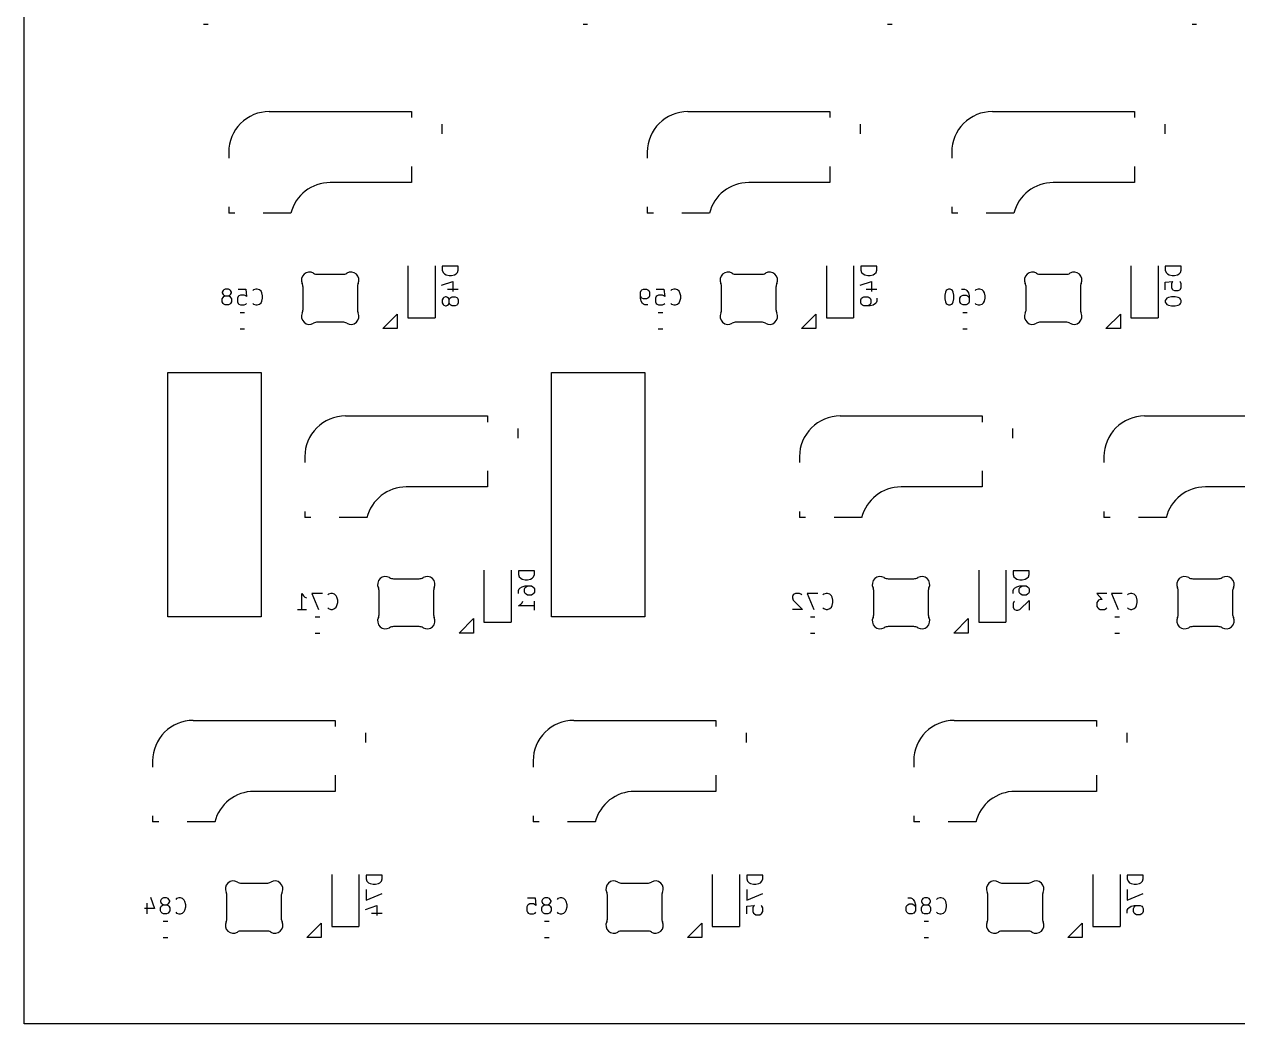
# Model space of a CAD drawing. Extents: x 28 to 361, y 5 to 129.
# Drawn here: x 27.6 to 103.6, y 5.3 to 67.9 of the extents above; entities that cross this region are included whole.
import ezdxf

# ---------------------------------------------------------------- set-up
doc = ezdxf.new("R2010")
doc.units = 0
doc.layers.get('0').update_dxf_attribs({"linetype": 'CONTINUOUS'})

msp = doc.modelspace()

# ---------------------------------------------------------------- linework, layer by layer
at = {"color": 7}
for points in [[(27.6196, 5.3446), (27.6196, 129.3571)], [(38.844, 67.8886), (39.1251, 67.8886)], [(62.593, 67.8886), (62.8741, 67.8886)], [(81.643, 67.8886), (81.9241, 67.8886)], [(100.693, 67.8886), (100.9741, 67.8886)], [(42.9533, 62.4296), (51.8433, 62.4296)], [(51.8433, 62.4296), (51.8433, 62.0486)], [(69.1471, 62.4296), (78.0371, 62.4296)], [(78.0371, 62.4296), (78.0371, 62.0486)], [(88.1971, 62.4296), (97.0871, 62.4296)], [(97.0871, 62.4296), (97.0871, 62.0486)], [(53.7633, 61.0446), (53.7633, 61.6446)], [(79.9571, 61.0446), (79.9571, 61.6446)], [(99.0071, 61.0446), (99.0071, 61.6446)], [(40.4133, 59.8896), (40.4133, 59.5086)], [(66.6071, 59.8896), (66.6071, 59.5086)], [(85.6571, 59.8896), (85.6571, 59.5086)], [(51.8433, 59.0006), (51.8433, 57.9846), (46.7633, 57.9846)], [(78.0371, 59.0006), (78.0371, 57.9846), (72.9571, 57.9846)], [(97.0871, 59.0006), (97.0871, 57.9846), (92.0071, 57.9846)], [(40.4133, 56.4606), (40.4133, 56.0796)], [(66.6071, 56.4606), (66.6071, 56.0796)], [(85.6571, 56.4606), (85.6571, 56.0796)], [(40.7943, 56.0796), (40.4133, 56.0796)], [(44.2992, 56.0796), (42.5723, 56.0796)], [(66.9881, 56.0796), (66.6071, 56.0796)], [(70.4929, 56.0796), (68.7661, 56.0796)], [(86.0381, 56.0796), (85.6571, 56.0796)], [(89.5429, 56.0796), (87.8161, 56.0796)], [(51.6241, 52.7806), (51.6241, 49.5206), (53.3241, 49.5206)], [(53.3241, 52.7806), (53.3241, 49.5206)], [(77.8178, 52.7806), (77.8178, 49.5206), (79.5178, 49.5206)], [(79.5178, 52.7806), (79.5178, 49.5206)], [(96.8678, 52.7806), (96.8678, 49.5206), (98.5678, 49.5206)], [(98.5678, 52.7806), (98.5678, 49.5206)], [(45.9689, 52.2456), (47.5578, 52.2456)], [(53.7313, 51.5544), (54.4456, 51.7925), (54.4456, 51.1735)], [(72.1626, 52.2456), (73.7515, 52.2456)], [(79.925, 51.5544), (80.6393, 51.7925), (80.6393, 51.1735)], [(91.2126, 52.2456), (92.8015, 52.2456)], [(99.0226, 51.2687), (99.0226, 51.7449), (99.4988, 51.7925), (99.4512, 51.7449), (99.4036, 51.6496), (99.4036, 51.4116), (99.4512, 51.3163), (99.4988, 51.2687), (99.5941, 51.2211), (99.8322, 51.2211), (99.9274, 51.2687), (99.975, 51.3163), (100.0226, 51.4116), (100.0226, 51.6496), (99.975, 51.7449), (99.9274, 51.7925)], [(40.3896, 50.8952), (40.4849, 50.9428), (40.5325, 50.9904), (40.5801, 51.0857), (40.5801, 51.1333), (40.5325, 51.2285), (40.4849, 51.2762), (40.3896, 51.3238), (40.1991, 51.3238), (40.1039, 51.2762), (40.0563, 51.2285), (40.0087, 51.1333), (40.0087, 51.0857), (40.0563, 50.9904), (40.1039, 50.9428), (40.1991, 50.8952), (40.3896, 50.8952), (40.4849, 50.8476), (40.5325, 50.8), (40.5801, 50.7047), (40.5801, 50.5143), (40.5325, 50.419), (40.4849, 50.3714), (40.3896, 50.3238), (40.1991, 50.3238), (40.1039, 50.3714), (40.0563, 50.419), (40.0087, 50.5143), (40.0087, 50.7047), (40.0563, 50.8), (40.1039, 50.8476), (40.1991, 50.8952)], [(41.0087, 51.3238), (41.4849, 51.3238), (41.5325, 50.8476), (41.4849, 50.8952), (41.3896, 50.9428), (41.1515, 50.9428), (41.0563, 50.8952), (41.0087, 50.8476), (40.961, 50.7524), (40.961, 50.5143), (41.0087, 50.419), (41.0563, 50.3714), (41.1515, 50.3238), (41.3896, 50.3238), (41.4849, 50.3714), (41.5325, 50.419)], [(41.9134, 50.419), (41.961, 50.3714), (42.1039, 50.3238), (42.1991, 50.3238), (42.342, 50.3714), (42.4372, 50.4666), (42.4849, 50.5619), (42.5325, 50.7524), (42.5325, 50.8952), (42.4849, 51.0857), (42.4372, 51.1809), (42.342, 51.2762), (42.1991, 51.3238), (42.1039, 51.3238), (41.961, 51.2762), (41.9134, 51.2285)], [(45.0633, 50.0428), (45.0633, 51.4484)], [(48.4633, 51.4484), (48.4633, 50.0428)], [(54.1122, 51.3163), (54.7789, 51.3163)], [(66.6469, 50.3238), (66.4564, 50.3238), (66.3611, 50.3714), (66.3135, 50.419), (66.2183, 50.5619), (66.1707, 50.7524), (66.1707, 51.1333), (66.2183, 51.2285), (66.2659, 51.2762), (66.3611, 51.3238), (66.5516, 51.3238), (66.6469, 51.2762), (66.6945, 51.2285), (66.7421, 51.1333), (66.7421, 50.8952), (66.6945, 50.8), (66.6469, 50.7524), (66.5516, 50.7047), (66.3611, 50.7047), (66.2659, 50.7524), (66.2183, 50.8), (66.1707, 50.8952)], [(67.1707, 51.3238), (67.6469, 51.3238), (67.6945, 50.8476), (67.6469, 50.8952), (67.5516, 50.9428), (67.3135, 50.9428), (67.2183, 50.8952), (67.1707, 50.8476), (67.123, 50.7524), (67.123, 50.5143), (67.1707, 50.419), (67.2183, 50.3714), (67.3135, 50.3238), (67.5516, 50.3238), (67.6469, 50.3714), (67.6945, 50.419)], [(68.0754, 50.419), (68.123, 50.3714), (68.2659, 50.3238), (68.3611, 50.3238), (68.504, 50.3714), (68.5992, 50.4666), (68.6469, 50.5619), (68.6945, 50.7524), (68.6945, 50.8952), (68.6469, 51.0857), (68.5992, 51.1809), (68.504, 51.2762), (68.3611, 51.3238), (68.2659, 51.3238), (68.123, 51.2762), (68.0754, 51.2285)], [(71.2571, 50.0428), (71.2571, 51.4484)], [(74.6571, 51.4484), (74.6571, 50.0428)], [(80.306, 51.3163), (80.9726, 51.3163)], [(86.2683, 51.3238), (86.4588, 51.3238), (86.554, 51.2762), (86.6016, 51.2285), (86.6969, 51.0857), (86.7445, 50.8952), (86.7445, 50.5143), (86.6969, 50.419), (86.6492, 50.3714), (86.554, 50.3238), (86.3635, 50.3238), (86.2683, 50.3714), (86.2207, 50.419), (86.173, 50.5143), (86.173, 50.7524), (86.2207, 50.8476), (86.2683, 50.8952), (86.3635, 50.9428), (86.554, 50.9428), (86.6492, 50.8952), (86.6969, 50.8476), (86.7445, 50.7524)], [(87.1254, 50.419), (87.173, 50.3714), (87.3159, 50.3238), (87.4111, 50.3238), (87.554, 50.3714), (87.6492, 50.4666), (87.6969, 50.5619), (87.7445, 50.7524), (87.7445, 50.8952), (87.6969, 51.0857), (87.6492, 51.1809), (87.554, 51.2762), (87.4111, 51.3238), (87.3159, 51.3238), (87.173, 51.2762), (87.1254, 51.2285)], [(90.3071, 50.0428), (90.3071, 51.4484)], [(93.7071, 51.4484), (93.7071, 50.0428)], [(54.2075, 50.6496), (54.1598, 50.7449), (54.1122, 50.7925), (54.017, 50.8401), (53.9694, 50.8401), (53.8741, 50.7925), (53.8265, 50.7449), (53.7789, 50.6496), (53.7789, 50.4592), (53.8265, 50.3639), (53.8741, 50.3163), (53.9694, 50.2687), (54.017, 50.2687), (54.1122, 50.3163), (54.1598, 50.3639), (54.2075, 50.4592), (54.2075, 50.6496), (54.2551, 50.7449), (54.3027, 50.7925), (54.3979, 50.8401), (54.5884, 50.8401), (54.6836, 50.7925), (54.7313, 50.7449), (54.7789, 50.6496), (54.7789, 50.4592), (54.7313, 50.3639), (54.6836, 50.3163), (54.5884, 50.2687), (54.3979, 50.2687), (54.3027, 50.3163), (54.2551, 50.3639), (54.2075, 50.4592)], [(80.9726, 50.7449), (80.9726, 50.5544), (80.925, 50.4592), (80.8774, 50.4116), (80.7345, 50.3163), (80.5441, 50.2687), (80.1631, 50.2687), (80.0679, 50.3163), (80.0203, 50.3639), (79.9726, 50.4592), (79.9726, 50.6496), (80.0203, 50.7449), (80.0679, 50.7925), (80.1631, 50.8401), (80.4012, 50.8401), (80.4964, 50.7925), (80.5441, 50.7449), (80.5917, 50.6496), (80.5917, 50.4592), (80.5441, 50.3639), (80.4964, 50.3163), (80.4012, 50.2687)], [(41.13, 49.8586), (41.4111, 49.8586)], [(67.292, 49.8586), (67.5731, 49.8586)], [(86.342, 49.8586), (86.6231, 49.8586)], [(41.13, 48.8386), (41.4111, 48.8386)], [(47.5578, 49.2456), (45.9689, 49.2456)], [(67.292, 48.8386), (67.5731, 48.8386)], [(73.7515, 49.2456), (72.1626, 49.2456)], [(86.342, 48.8386), (86.6231, 48.8386)], [(92.8015, 49.2456), (91.2126, 49.2456)], [(47.7158, 43.3796), (56.6058, 43.3796)], [(56.6058, 43.3796), (56.6058, 42.9986)], [(78.6721, 43.3796), (87.5621, 43.3796)], [(87.5621, 43.3796), (87.5621, 42.9986)], [(97.7221, 43.3796), (106.6121, 43.3796)], [(58.5258, 41.9946), (58.5258, 42.5946)], [(89.4821, 41.9946), (89.4821, 42.5946)], [(45.1758, 40.8396), (45.1758, 40.4586)], [(76.1321, 40.8396), (76.1321, 40.4586)], [(95.1821, 40.8396), (95.1821, 40.4586)], [(56.6058, 39.9506), (56.6058, 38.9346), (51.5258, 38.9346)], [(87.5621, 39.9506), (87.5621, 38.9346), (82.4821, 38.9346)], [(106.6121, 39.9506), (106.6121, 38.9346), (101.5321, 38.9346)], [(45.1758, 37.4106), (45.1758, 37.0296)], [(76.1321, 37.4106), (76.1321, 37.0296)], [(95.1821, 37.4106), (95.1821, 37.0296)], [(45.5568, 37.0296), (45.1758, 37.0296)], [(49.0617, 37.0296), (47.3348, 37.0296)], [(76.5131, 37.0296), (76.1321, 37.0296)], [(80.0179, 37.0296), (78.2911, 37.0296)], [(95.5631, 37.0296), (95.1821, 37.0296)], [(99.0679, 37.0296), (97.3411, 37.0296)], [(56.3866, 33.7306), (56.3866, 30.4706), (58.0866, 30.4706)], [(58.0866, 33.7306), (58.0866, 30.4706)], [(87.3428, 33.7306), (87.3428, 30.4706), (89.0428, 30.4706)], [(89.0428, 33.7306), (89.0428, 30.4706)], [(50.7314, 33.1956), (52.3203, 33.1956)], [(58.5414, 32.2663), (58.5414, 32.4568), (58.589, 32.552), (58.6366, 32.5996), (58.7795, 32.6949), (58.97, 32.7425), (59.3509, 32.7425), (59.4461, 32.6949), (59.4938, 32.6473), (59.5414, 32.552), (59.5414, 32.3616), (59.4938, 32.2663), (59.4461, 32.2187), (59.3509, 32.1711), (59.1128, 32.1711), (59.0176, 32.2187), (58.97, 32.2663), (58.9223, 32.3616), (58.9223, 32.552), (58.97, 32.6473), (59.0176, 32.6949), (59.1128, 32.7425)], [(81.6876, 33.1956), (83.2765, 33.1956)], [(89.4976, 32.2663), (89.4976, 32.4568), (89.5453, 32.552), (89.5929, 32.5996), (89.7357, 32.6949), (89.9262, 32.7425), (90.3072, 32.7425), (90.4024, 32.6949), (90.45, 32.6473), (90.4976, 32.552), (90.4976, 32.3616), (90.45, 32.2663), (90.4024, 32.2187), (90.3072, 32.1711), (90.0691, 32.1711), (89.9738, 32.2187), (89.9262, 32.2663), (89.8786, 32.3616), (89.8786, 32.552), (89.9262, 32.6473), (89.9738, 32.6949), (90.0691, 32.7425)], [(100.7376, 33.1956), (102.3265, 33.1956)], [(44.9934, 31.2738), (44.9934, 32.2738), (45.0886, 32.1309), (45.1839, 32.0357), (45.2791, 31.9881)], [(46.2791, 32.2738), (45.6124, 32.2738), (46.041, 31.2738)], [(46.6124, 31.369), (46.66, 31.3214), (46.8029, 31.2738), (46.8981, 31.2738), (47.041, 31.3214), (47.1362, 31.4166), (47.1839, 31.5119), (47.2315, 31.7024), (47.2315, 31.8452), (47.1839, 32.0357), (47.1362, 32.1309), (47.041, 32.2262), (46.8981, 32.2738), (46.8029, 32.2738), (46.66, 32.2262), (46.6124, 32.1785)], [(49.8258, 30.9928), (49.8258, 32.3984)], [(53.2258, 32.3984), (53.2258, 30.9928)], [(76.2671, 32.1785), (76.2195, 32.2262), (76.1242, 32.2738), (75.8861, 32.2738), (75.7909, 32.2262), (75.7433, 32.1785), (75.6957, 32.0833), (75.6957, 31.9881), (75.7433, 31.8452), (76.3147, 31.2738), (75.6957, 31.2738)], [(77.2671, 32.2738), (76.6004, 32.2738), (77.029, 31.2738)], [(77.6004, 31.369), (77.648, 31.3214), (77.7909, 31.2738), (77.8861, 31.2738), (78.029, 31.3214), (78.1242, 31.4166), (78.1719, 31.5119), (78.2195, 31.7024), (78.2195, 31.8452), (78.1719, 32.0357), (78.1242, 32.1309), (78.029, 32.2262), (77.8861, 32.2738), (77.7909, 32.2738), (77.648, 32.2262), (77.6004, 32.1785)], [(80.7821, 30.9928), (80.7821, 32.3984)], [(84.1821, 32.3984), (84.1821, 30.9928)], [(95.3647, 32.2738), (94.7457, 32.2738), (95.079, 31.8928), (94.9361, 31.8928), (94.8409, 31.8452), (94.7933, 31.7976), (94.7457, 31.7024), (94.7457, 31.4643), (94.7933, 31.369), (94.8409, 31.3214), (94.9361, 31.2738), (95.2219, 31.2738), (95.3171, 31.3214), (95.3647, 31.369)], [(96.3171, 32.2738), (95.6504, 32.2738), (96.079, 31.2738)], [(96.6504, 31.369), (96.698, 31.3214), (96.8409, 31.2738), (96.9361, 31.2738), (97.079, 31.3214), (97.1742, 31.4166), (97.2219, 31.5119), (97.2695, 31.7024), (97.2695, 31.8452), (97.2219, 32.0357), (97.1742, 32.1309), (97.079, 32.2262), (96.9361, 32.2738), (96.8409, 32.2738), (96.698, 32.2262), (96.6504, 32.1785)], [(99.8321, 30.9928), (99.8321, 32.3984)], [(103.2321, 32.3984), (103.2321, 30.9928)], [(44.7077, 31.2738), (45.2791, 31.2738)], [(59.5414, 31.5044), (58.5414, 31.5044), (58.6842, 31.5996), (58.7795, 31.6949), (58.8271, 31.7901)], [(59.5414, 31.2187), (59.5414, 31.7901)], [(89.5929, 31.7901), (89.5453, 31.7425), (89.4976, 31.6473), (89.4976, 31.4092), (89.5453, 31.3139), (89.5929, 31.2663), (89.6881, 31.2187), (89.7834, 31.2187), (89.9262, 31.2663), (90.4976, 31.8377), (90.4976, 31.2187)], [(45.829, 30.8086), (46.1101, 30.8086)], [(76.817, 30.8086), (77.0981, 30.8086)], [(95.867, 30.8086), (96.1481, 30.8086)], [(45.829, 29.7886), (46.1101, 29.7886)], [(52.3203, 30.1956), (50.7314, 30.1956)], [(76.817, 29.7886), (77.0981, 29.7886)], [(83.2765, 30.1956), (81.6876, 30.1956)], [(95.867, 29.7886), (96.1481, 29.7886)], [(102.3265, 30.1956), (100.7376, 30.1956)], [(38.1908, 24.3296), (47.0808, 24.3296)], [(47.0808, 24.3296), (47.0808, 23.9486)], [(62.0033, 24.3296), (70.8933, 24.3296)], [(70.8933, 24.3296), (70.8933, 23.9486)], [(85.8158, 24.3296), (94.7058, 24.3296)], [(94.7058, 24.3296), (94.7058, 23.9486)], [(49.0008, 22.9446), (49.0008, 23.5446)], [(72.8133, 22.9446), (72.8133, 23.5446)], [(96.6258, 22.9446), (96.6258, 23.5446)], [(35.6508, 21.7896), (35.6508, 21.4086)], [(59.4633, 21.7896), (59.4633, 21.4086)], [(83.2758, 21.7896), (83.2758, 21.4086)], [(47.0808, 20.9006), (47.0808, 19.8846), (42.0008, 19.8846)], [(70.8933, 20.9006), (70.8933, 19.8846), (65.8133, 19.8846)], [(94.7058, 20.9006), (94.7058, 19.8846), (89.6258, 19.8846)], [(35.6508, 18.3606), (35.6508, 17.9796)], [(59.4633, 18.3606), (59.4633, 17.9796)], [(83.2758, 18.3606), (83.2758, 17.9796)], [(36.0318, 17.9796), (35.6508, 17.9796)], [(39.5367, 17.9796), (37.8098, 17.9796)], [(59.8443, 17.9796), (59.4633, 17.9796)], [(63.3492, 17.9796), (61.6223, 17.9796)], [(83.6568, 17.9796), (83.2758, 17.9796)], [(87.1617, 17.9796), (85.4348, 17.9796)], [(46.8616, 14.6806), (46.8616, 11.4206), (48.5616, 11.4206)], [(48.5616, 14.6806), (48.5616, 11.4206)], [(70.6741, 14.6806), (70.6741, 11.4206), (72.3741, 11.4206)], [(72.3741, 14.6806), (72.3741, 11.4206)], [(94.4866, 14.6806), (94.4866, 11.4206), (96.1866, 11.4206)], [(96.1866, 14.6806), (96.1866, 11.4206)], [(41.2064, 14.1456), (42.7953, 14.1456)], [(49.0164, 13.7401), (49.0164, 13.0735), (50.0164, 13.502)], [(65.0189, 14.1456), (66.6078, 14.1456)], [(72.8289, 13.7401), (72.8289, 13.0735), (73.8289, 13.502)], [(88.8314, 14.1456), (90.4203, 14.1456)], [(96.6414, 13.7401), (96.6414, 13.0735), (97.6414, 13.502)], [(35.529, 13.2714), (35.7671, 12.5571), (35.148, 12.5571)], [(36.529, 12.7952), (36.6242, 12.8428), (36.6719, 12.8904), (36.7195, 12.9857), (36.7195, 13.0333), (36.6719, 13.1285), (36.6242, 13.1762), (36.529, 13.2238), (36.3385, 13.2238), (36.2433, 13.1762), (36.1957, 13.1285), (36.148, 13.0333), (36.148, 12.9857), (36.1957, 12.8904), (36.2433, 12.8428), (36.3385, 12.7952), (36.529, 12.7952), (36.6242, 12.7476), (36.6719, 12.7), (36.7195, 12.6047), (36.7195, 12.4143), (36.6719, 12.319), (36.6242, 12.2714), (36.529, 12.2238), (36.3385, 12.2238), (36.2433, 12.2714), (36.1957, 12.319), (36.148, 12.4143), (36.148, 12.6047), (36.1957, 12.7), (36.2433, 12.7476), (36.3385, 12.7952)], [(37.1004, 12.319), (37.148, 12.2714), (37.2909, 12.2238), (37.3861, 12.2238), (37.529, 12.2714), (37.6242, 12.3666), (37.6719, 12.4619), (37.7195, 12.6524), (37.7195, 12.7952), (37.6719, 12.9857), (37.6242, 13.0809), (37.529, 13.1762), (37.3861, 13.2238), (37.2909, 13.2238), (37.148, 13.1762), (37.1004, 13.1285)], [(40.3008, 11.9428), (40.3008, 13.3484)], [(43.7008, 13.3484), (43.7008, 11.9428)], [(59.1063, 13.2238), (59.5825, 13.2238), (59.6301, 12.7476), (59.5825, 12.7952), (59.4872, 12.8428), (59.2491, 12.8428), (59.1539, 12.7952), (59.1063, 12.7476), (59.0587, 12.6524), (59.0587, 12.4143), (59.1063, 12.319), (59.1539, 12.2714), (59.2491, 12.2238), (59.4872, 12.2238), (59.5825, 12.2714), (59.6301, 12.319)], [(60.392, 12.7952), (60.4872, 12.8428), (60.5349, 12.8904), (60.5825, 12.9857), (60.5825, 13.0333), (60.5349, 13.1285), (60.4872, 13.1762), (60.392, 13.2238), (60.2015, 13.2238), (60.1063, 13.1762), (60.0587, 13.1285), (60.011, 13.0333), (60.011, 12.9857), (60.0587, 12.8904), (60.1063, 12.8428), (60.2015, 12.7952), (60.392, 12.7952), (60.4872, 12.7476), (60.5349, 12.7), (60.5825, 12.6047), (60.5825, 12.4143), (60.5349, 12.319), (60.4872, 12.2714), (60.392, 12.2238), (60.2015, 12.2238), (60.1063, 12.2714), (60.0587, 12.319), (60.011, 12.4143), (60.011, 12.6047), (60.0587, 12.7), (60.1063, 12.7476), (60.2015, 12.7952)], [(60.9634, 12.319), (61.011, 12.2714), (61.1539, 12.2238), (61.2491, 12.2238), (61.392, 12.2714), (61.4872, 12.3666), (61.5349, 12.4619), (61.5825, 12.6524), (61.5825, 12.7952), (61.5349, 12.9857), (61.4872, 13.0809), (61.392, 13.1762), (61.2491, 13.2238), (61.1539, 13.2238), (61.011, 13.1762), (60.9634, 13.1285)], [(64.1133, 11.9428), (64.1133, 13.3484)], [(67.5133, 13.3484), (67.5133, 11.9428)], [(82.9029, 13.2238), (83.0934, 13.2238), (83.1886, 13.1762), (83.2362, 13.1285), (83.3315, 12.9857), (83.3791, 12.7952), (83.3791, 12.4143), (83.3315, 12.319), (83.2839, 12.2714), (83.1886, 12.2238), (82.9981, 12.2238), (82.9029, 12.2714), (82.8553, 12.319), (82.8077, 12.4143), (82.8077, 12.6524), (82.8553, 12.7476), (82.9029, 12.7952), (82.9981, 12.8428), (83.1886, 12.8428), (83.2839, 12.7952), (83.3315, 12.7476), (83.3791, 12.6524)], [(84.141, 12.7952), (84.2362, 12.8428), (84.2839, 12.8904), (84.3315, 12.9857), (84.3315, 13.0333), (84.2839, 13.1285), (84.2362, 13.1762), (84.141, 13.2238), (83.9505, 13.2238), (83.8553, 13.1762), (83.8077, 13.1285), (83.76, 13.0333), (83.76, 12.9857), (83.8077, 12.8904), (83.8553, 12.8428), (83.9505, 12.7952), (84.141, 12.7952), (84.2362, 12.7476), (84.2839, 12.7), (84.3315, 12.6047), (84.3315, 12.4143), (84.2839, 12.319), (84.2362, 12.2714), (84.141, 12.2238), (83.9505, 12.2238), (83.8553, 12.2714), (83.8077, 12.319), (83.76, 12.4143), (83.76, 12.6047), (83.8077, 12.7), (83.8553, 12.7476), (83.9505, 12.7952)], [(84.7124, 12.319), (84.76, 12.2714), (84.9029, 12.2238), (84.9981, 12.2238), (85.141, 12.2714), (85.2362, 12.3666), (85.2839, 12.4619), (85.3315, 12.6524), (85.3315, 12.7952), (85.2839, 12.9857), (85.2362, 13.0809), (85.141, 13.1762), (84.9981, 13.2238), (84.9029, 13.2238), (84.76, 13.1762), (84.7124, 13.1285)], [(87.9258, 11.9428), (87.9258, 13.3484)], [(91.3258, 13.3484), (91.3258, 11.9428)], [(35.2909, 12.8904), (35.2909, 12.2238)], [(48.9688, 12.502), (49.6831, 12.7401), (49.6831, 12.1211)], [(49.3497, 12.2639), (50.0164, 12.2639)], [(72.8289, 12.2163), (72.8289, 12.6925), (73.3051, 12.7401), (73.2575, 12.6925), (73.2098, 12.5973), (73.2098, 12.3592), (73.2575, 12.2639), (73.3051, 12.2163), (73.4003, 12.1687), (73.6384, 12.1687), (73.7336, 12.2163), (73.7813, 12.2639), (73.8289, 12.3592), (73.8289, 12.5973), (73.7813, 12.6925), (73.7336, 12.7401)], [(96.6414, 12.2639), (96.6414, 12.4544), (96.689, 12.5496), (96.7366, 12.5973), (96.8795, 12.6925), (97.07, 12.7401), (97.4509, 12.7401), (97.5461, 12.6925), (97.5938, 12.6449), (97.6414, 12.5496), (97.6414, 12.3592), (97.5938, 12.2639), (97.5461, 12.2163), (97.4509, 12.1687), (97.2128, 12.1687), (97.1176, 12.2163), (97.07, 12.2639), (97.0223, 12.3592), (97.0223, 12.5496), (97.07, 12.6449), (97.1176, 12.6925), (97.2128, 12.7401)], [(36.317, 11.7586), (36.5981, 11.7586)], [(60.18, 11.7586), (60.4611, 11.7586)], [(83.929, 11.7586), (84.2101, 11.7586)], [(36.317, 10.7386), (36.5981, 10.7386)], [(42.7953, 11.1456), (41.2064, 11.1456)], [(60.18, 10.7386), (60.4611, 10.7386)], [(66.6078, 11.1456), (65.0189, 11.1456)], [(83.929, 10.7386), (84.2101, 10.7386)], [(90.4203, 11.1456), (88.8314, 11.1456)], [(361.1821, 5.3446), (27.6196, 5.3446)]]:
    msp.add_lwpolyline(points, dxfattribs=at)
for points in [[(54.7789, 52.7449), (53.7789, 52.7449), (53.7789, 52.5068), (53.8265, 52.3639), (53.9217, 52.2687), (54.017, 52.2211), (54.2075, 52.1735), (54.3503, 52.1735), (54.5408, 52.2211), (54.636, 52.2687), (54.7313, 52.3639), (54.7789, 52.5068)], [(80.9726, 52.7449), (79.9726, 52.7449), (79.9726, 52.5068), (80.0203, 52.3639), (80.1155, 52.2687), (80.2107, 52.2211), (80.4012, 52.1735), (80.5441, 52.1735), (80.7345, 52.2211), (80.8298, 52.2687), (80.925, 52.3639), (80.9726, 52.5068)], [(100.0226, 52.7449), (99.0226, 52.7449), (99.0226, 52.5068), (99.0703, 52.3639), (99.1655, 52.2687), (99.2607, 52.2211), (99.4512, 52.1735), (99.5941, 52.1735), (99.7845, 52.2211), (99.8798, 52.2687), (99.975, 52.3639), (100.0226, 52.5068)], [(85.554, 51.3238), (85.4588, 51.3238), (85.3635, 51.2762), (85.3159, 51.2285), (85.2683, 51.1333), (85.2207, 50.9428), (85.2207, 50.7047), (85.2683, 50.5143), (85.3159, 50.419), (85.3635, 50.3714), (85.4588, 50.3238), (85.554, 50.3238), (85.6492, 50.3714), (85.6969, 50.419), (85.7445, 50.5143), (85.7921, 50.7047), (85.7921, 50.9428), (85.7445, 51.1333), (85.6969, 51.2285), (85.6492, 51.2762)], [(99.0226, 50.602), (99.0226, 50.5068), (99.0703, 50.4116), (99.1179, 50.3639), (99.2131, 50.3163), (99.4036, 50.2687), (99.6417, 50.2687), (99.8322, 50.3163), (99.9274, 50.3639), (99.975, 50.4116), (100.0226, 50.5068), (100.0226, 50.602), (99.975, 50.6973), (99.9274, 50.7449), (99.8322, 50.7925), (99.6417, 50.8401), (99.4036, 50.8401), (99.2131, 50.7925), (99.1179, 50.7449), (99.0703, 50.6973)], [(50.9633, 48.8456), (50.0633, 48.8456), (50.9633, 49.7456)], [(77.1571, 48.8456), (76.2571, 48.8456), (77.1571, 49.7456)], [(96.2071, 48.8456), (95.3071, 48.8456), (96.2071, 49.7456)], [(42.4458, 30.8146), (36.5958, 30.8146), (36.5958, 46.0946), (42.4458, 46.0946)], [(66.4558, 30.8146), (60.6058, 30.8146), (60.6058, 46.0946), (66.4558, 46.0946)], [(59.5414, 33.6949), (58.5414, 33.6949), (58.5414, 33.4568), (58.589, 33.3139), (58.6842, 33.2187), (58.7795, 33.1711), (58.97, 33.1235), (59.1128, 33.1235), (59.3033, 33.1711), (59.3985, 33.2187), (59.4938, 33.3139), (59.5414, 33.4568)], [(90.4976, 33.6949), (89.4976, 33.6949), (89.4976, 33.4568), (89.5453, 33.3139), (89.6405, 33.2187), (89.7357, 33.1711), (89.9262, 33.1235), (90.0691, 33.1235), (90.2595, 33.1711), (90.3548, 33.2187), (90.45, 33.3139), (90.4976, 33.4568)], [(55.7258, 29.7956), (54.8258, 29.7956), (55.7258, 30.6956)], [(86.6821, 29.7956), (85.7821, 29.7956), (86.6821, 30.6956)], [(50.0164, 14.6449), (49.0164, 14.6449), (49.0164, 14.4068), (49.064, 14.2639), (49.1592, 14.1687), (49.2545, 14.1211), (49.445, 14.0735), (49.5878, 14.0735), (49.7783, 14.1211), (49.8735, 14.1687), (49.9688, 14.2639), (50.0164, 14.4068)], [(73.8289, 14.6449), (72.8289, 14.6449), (72.8289, 14.4068), (72.8765, 14.2639), (72.9717, 14.1687), (73.067, 14.1211), (73.2575, 14.0735), (73.4003, 14.0735), (73.5908, 14.1211), (73.686, 14.1687), (73.7813, 14.2639), (73.8289, 14.4068)], [(97.6414, 14.6449), (96.6414, 14.6449), (96.6414, 14.4068), (96.689, 14.2639), (96.7842, 14.1687), (96.8795, 14.1211), (97.07, 14.0735), (97.2128, 14.0735), (97.4033, 14.1211), (97.4985, 14.1687), (97.5938, 14.2639), (97.6414, 14.4068)], [(46.2008, 10.7456), (45.3008, 10.7456), (46.2008, 11.6456)], [(70.0133, 10.7456), (69.1133, 10.7456), (70.0133, 11.6456)], [(93.8258, 10.7456), (92.9258, 10.7456), (93.8258, 11.6456)]]:
    msp.add_lwpolyline(points, close=True, dxfattribs=at)
for points in [[(42.9533, 62.4296), (42.27965, 62.4296), (41.633591, 62.161994), (41.157249, 61.685651)], [(69.1471, 62.4296), (67.744297, 62.4296), (66.6071, 61.292403), (66.6071, 59.8896)], [(88.1971, 62.4296), (87.52345, 62.4296), (86.877391, 62.161994), (86.401049, 61.685651)], [(41.157249, 61.685651), (40.680906, 61.209309), (40.4133, 60.56325), (40.4133, 59.8896)], [(86.401049, 61.685651), (85.924706, 61.209309), (85.6571, 60.56325), (85.6571, 59.8896)], [(46.7633, 57.9846), (45.597788, 57.984567), (44.58186, 57.191318), (44.2992, 56.0606)], [(72.9571, 57.9846), (71.79155, 57.984613), (70.775569, 57.191354), (70.4929, 56.0606)], [(92.0071, 57.9846), (90.84155, 57.984613), (89.825569, 57.191354), (89.5429, 56.0606)], [(45.7166, 52.3139), (45.526782, 52.424847), (45.286762, 52.398779), (45.12519, 52.249667)], [(48.40141, 52.249667), (48.239838, 52.398779), (47.999818, 52.424847), (47.81, 52.3139)], [(71.9104, 52.3139), (71.720582, 52.424847), (71.480562, 52.398779), (71.31899, 52.249667)], [(74.59521, 52.249667), (74.433638, 52.398779), (74.193618, 52.424847), (74.0038, 52.3139)], [(90.9604, 52.3139), (90.770582, 52.424847), (90.530562, 52.398779), (90.36899, 52.249667)], [(93.64521, 52.249667), (93.483638, 52.398779), (93.243618, 52.424847), (93.0538, 52.3139)], [(45.12519, 52.249667), (44.963617, 52.100555), (44.91841, 51.863393), (45.0138, 51.6653)], [(45.0633, 51.4484), (45.063323, 51.523503), (45.046403, 51.597643), (45.0138, 51.6653)], [(45.7166, 52.3139), (45.793151, 52.269152), (45.88023, 52.245578), (45.9689, 52.2456)], [(47.5578, 52.2456), (47.646433, 52.245625), (47.733467, 52.269196), (47.81, 52.3139)], [(48.5128, 51.6653), (48.60819, 51.863393), (48.562983, 52.100555), (48.40141, 52.249667)], [(48.5128, 51.6653), (48.48023, 51.597632), (48.463312, 51.523499), (48.4633, 51.4484)], [(71.31899, 52.249667), (71.157417, 52.100555), (71.11221, 51.863393), (71.2076, 51.6653)], [(71.2571, 51.4484), (71.257123, 51.523503), (71.240203, 51.597643), (71.2076, 51.6653)], [(71.9104, 52.3139), (71.986921, 52.269169), (72.073964, 52.245596), (72.1626, 52.2456)], [(73.7515, 52.2456), (73.840166, 52.245607), (73.927238, 52.269178), (74.0038, 52.3139)], [(74.7066, 51.6653), (74.80199, 51.863393), (74.756783, 52.100555), (74.59521, 52.249667)], [(74.7066, 51.6653), (74.67403, 51.597632), (74.657112, 51.523499), (74.6571, 51.4484)], [(90.36899, 52.249667), (90.207417, 52.100555), (90.16221, 51.863393), (90.2576, 51.6653)], [(90.3071, 51.4484), (90.307123, 51.523503), (90.290203, 51.597643), (90.2576, 51.6653)], [(90.9604, 52.3139), (91.036921, 52.269169), (91.123964, 52.245596), (91.2126, 52.2456)], [(92.8015, 52.2456), (92.890166, 52.245607), (92.977238, 52.269178), (93.0538, 52.3139)], [(93.7566, 51.6653), (93.85199, 51.863393), (93.806783, 52.100555), (93.64521, 52.249667)], [(93.7566, 51.6653), (93.72403, 51.597632), (93.707112, 51.523499), (93.7071, 51.4484)], [(45.0138, 49.8259), (44.91841, 49.627807), (44.963617, 49.390645), (45.12519, 49.241533)], [(45.0138, 49.8259), (45.046367, 49.89357), (45.063285, 49.967702), (45.0633, 50.0428)], [(48.40141, 49.241533), (48.562983, 49.390645), (48.60819, 49.627807), (48.5128, 49.8259)], [(48.4633, 50.0428), (48.463288, 49.967698), (48.480207, 49.893561), (48.5128, 49.8259)], [(71.2076, 49.8259), (71.11221, 49.627807), (71.157417, 49.390645), (71.31899, 49.241533)], [(71.2076, 49.8259), (71.240167, 49.89357), (71.257085, 49.967702), (71.2571, 50.0428)], [(74.59521, 49.241533), (74.756783, 49.390645), (74.80199, 49.627807), (74.7066, 49.8259)], [(74.6571, 50.0428), (74.657088, 49.967698), (74.674007, 49.893561), (74.7066, 49.8259)], [(90.2576, 49.8259), (90.16221, 49.627807), (90.207417, 49.390645), (90.36899, 49.241533)], [(90.2576, 49.8259), (90.290167, 49.89357), (90.307085, 49.967702), (90.3071, 50.0428)], [(93.64521, 49.241533), (93.806783, 49.390645), (93.85199, 49.627807), (93.7566, 49.8259)], [(93.7071, 50.0428), (93.707088, 49.967698), (93.724007, 49.893561), (93.7566, 49.8259)], [(45.12519, 49.241533), (45.286762, 49.092421), (45.526782, 49.066353), (45.7166, 49.1773)], [(45.9689, 49.2456), (45.880229, 49.245626), (45.793149, 49.222053), (45.7166, 49.1773)], [(47.81, 49.1773), (47.733479, 49.222031), (47.646436, 49.245604), (47.5578, 49.2456)], [(47.81, 49.1773), (47.999818, 49.066353), (48.239838, 49.092421), (48.40141, 49.241533)], [(71.31899, 49.241533), (71.480562, 49.092421), (71.720582, 49.066353), (71.9104, 49.1773)], [(72.1626, 49.2456), (72.073963, 49.245609), (71.986919, 49.222036), (71.9104, 49.1773)], [(74.0038, 49.1773), (73.927249, 49.222048), (73.84017, 49.245622), (73.7515, 49.2456)], [(74.0038, 49.1773), (74.193618, 49.066353), (74.433638, 49.092421), (74.59521, 49.241533)], [(90.36899, 49.241533), (90.530562, 49.092421), (90.770582, 49.066353), (90.9604, 49.1773)], [(91.2126, 49.2456), (91.123963, 49.245609), (91.036919, 49.222036), (90.9604, 49.1773)], [(93.0538, 49.1773), (92.977249, 49.222048), (92.89017, 49.245622), (92.8015, 49.2456)], [(93.0538, 49.1773), (93.243618, 49.066353), (93.483638, 49.092421), (93.64521, 49.241533)], [(47.7158, 43.3796), (47.04215, 43.3796), (46.396091, 43.111994), (45.919749, 42.635651)], [(78.6721, 43.3796), (77.99845, 43.3796), (77.352391, 43.111994), (76.876049, 42.635651)], [(97.7221, 43.3796), (97.04845, 43.3796), (96.402391, 43.111994), (95.926049, 42.635651)], [(45.919749, 42.635651), (45.443406, 42.159309), (45.1758, 41.51325), (45.1758, 40.8396)], [(76.876049, 42.635651), (76.399706, 42.159309), (76.1321, 41.51325), (76.1321, 40.8396)], [(95.926049, 42.635651), (95.449706, 42.159309), (95.1821, 41.51325), (95.1821, 40.8396)], [(51.5258, 38.9346), (50.360288, 38.934567), (49.34436, 38.141318), (49.0617, 37.0106)], [(82.4821, 38.9346), (81.31655, 38.934613), (80.300569, 38.141354), (80.0179, 37.0106)], [(101.5321, 38.9346), (100.36655, 38.934613), (99.350569, 38.141354), (99.0679, 37.0106)], [(49.88769, 33.199667), (49.726117, 33.050555), (49.68091, 32.813393), (49.7763, 32.6153)], [(50.4791, 33.2639), (50.289282, 33.374847), (50.049262, 33.348779), (49.88769, 33.199667)], [(50.4791, 33.2639), (50.555651, 33.219152), (50.64273, 33.195578), (50.7314, 33.1956)], [(52.3203, 33.1956), (52.408933, 33.195625), (52.495967, 33.219196), (52.5725, 33.2639)], [(53.16391, 33.199667), (53.002338, 33.348779), (52.762318, 33.374847), (52.5725, 33.2639)], [(53.2753, 32.6153), (53.37069, 32.813393), (53.325483, 33.050555), (53.16391, 33.199667)], [(80.84399, 33.199667), (80.682417, 33.050555), (80.63721, 32.813393), (80.7326, 32.6153)], [(81.4354, 33.2639), (81.245582, 33.374847), (81.005562, 33.348779), (80.84399, 33.199667)], [(81.4354, 33.2639), (81.511921, 33.219169), (81.598964, 33.195596), (81.6876, 33.1956)], [(83.2765, 33.1956), (83.365166, 33.195607), (83.452238, 33.219178), (83.5288, 33.2639)], [(84.12021, 33.199667), (83.958638, 33.348779), (83.718618, 33.374847), (83.5288, 33.2639)], [(84.2316, 32.6153), (84.32699, 32.813393), (84.281783, 33.050555), (84.12021, 33.199667)], [(99.89399, 33.199667), (99.732417, 33.050555), (99.68721, 32.813393), (99.7826, 32.6153)], [(100.4854, 33.2639), (100.295582, 33.374847), (100.055562, 33.348779), (99.89399, 33.199667)], [(100.4854, 33.2639), (100.561921, 33.219169), (100.648964, 33.195596), (100.7376, 33.1956)], [(102.3265, 33.1956), (102.415166, 33.195607), (102.502238, 33.219178), (102.5788, 33.2639)], [(103.17021, 33.199667), (103.008638, 33.348779), (102.768618, 33.374847), (102.5788, 33.2639)], [(103.2816, 32.6153), (103.37699, 32.813393), (103.331783, 33.050555), (103.17021, 33.199667)], [(49.8258, 32.3984), (49.825823, 32.473503), (49.808903, 32.547643), (49.7763, 32.6153)], [(53.2753, 32.6153), (53.24273, 32.547632), (53.225812, 32.473499), (53.2258, 32.3984)], [(80.7821, 32.3984), (80.782123, 32.473503), (80.765203, 32.547643), (80.7326, 32.6153)], [(84.2316, 32.6153), (84.19903, 32.547632), (84.182112, 32.473499), (84.1821, 32.3984)], [(99.8321, 32.3984), (99.832123, 32.473503), (99.815203, 32.547643), (99.7826, 32.6153)], [(103.2816, 32.6153), (103.24903, 32.547632), (103.232112, 32.473499), (103.2321, 32.3984)], [(49.7763, 30.7759), (49.68091, 30.577807), (49.726117, 30.340645), (49.88769, 30.191533)], [(49.7763, 30.7759), (49.808867, 30.84357), (49.825785, 30.917702), (49.8258, 30.9928)], [(53.16391, 30.191533), (53.325483, 30.340645), (53.37069, 30.577807), (53.2753, 30.7759)], [(53.2258, 30.9928), (53.225788, 30.917698), (53.242707, 30.843561), (53.2753, 30.7759)], [(80.7326, 30.7759), (80.63721, 30.577807), (80.682417, 30.340645), (80.84399, 30.191533)], [(80.7326, 30.7759), (80.765167, 30.84357), (80.782085, 30.917702), (80.7821, 30.9928)], [(84.12021, 30.191533), (84.281783, 30.340645), (84.32699, 30.577807), (84.2316, 30.7759)], [(84.1821, 30.9928), (84.182088, 30.917698), (84.199007, 30.843561), (84.2316, 30.7759)], [(99.7826, 30.7759), (99.68721, 30.577807), (99.732417, 30.340645), (99.89399, 30.191533)], [(99.7826, 30.7759), (99.815167, 30.84357), (99.832085, 30.917702), (99.8321, 30.9928)], [(103.17021, 30.191533), (103.331783, 30.340645), (103.37699, 30.577807), (103.2816, 30.7759)], [(103.2321, 30.9928), (103.232088, 30.917698), (103.249007, 30.843561), (103.2816, 30.7759)], [(49.88769, 30.191533), (50.049262, 30.042421), (50.289282, 30.016353), (50.4791, 30.1273)], [(50.7314, 30.1956), (50.642729, 30.195626), (50.555649, 30.172053), (50.4791, 30.1273)], [(52.5725, 30.1273), (52.495979, 30.172031), (52.408936, 30.195604), (52.3203, 30.1956)], [(52.5725, 30.1273), (52.762318, 30.016353), (53.002338, 30.042421), (53.16391, 30.191533)], [(80.84399, 30.191533), (81.005562, 30.042421), (81.245582, 30.016353), (81.4354, 30.1273)], [(81.6876, 30.1956), (81.598963, 30.195609), (81.511919, 30.172036), (81.4354, 30.1273)], [(83.5288, 30.1273), (83.452249, 30.172048), (83.36517, 30.195622), (83.2765, 30.1956)], [(83.5288, 30.1273), (83.718618, 30.016353), (83.958638, 30.042421), (84.12021, 30.191533)], [(99.89399, 30.191533), (100.055562, 30.042421), (100.295582, 30.016353), (100.4854, 30.1273)], [(100.7376, 30.1956), (100.648963, 30.195609), (100.561919, 30.172036), (100.4854, 30.1273)], [(102.5788, 30.1273), (102.502249, 30.172048), (102.41517, 30.195622), (102.3265, 30.1956)], [(102.5788, 30.1273), (102.768618, 30.016353), (103.008638, 30.042421), (103.17021, 30.191533)], [(38.1908, 24.3296), (37.51715, 24.3296), (36.871091, 24.061994), (36.394749, 23.585651)], [(62.0033, 24.3296), (61.32965, 24.3296), (60.683591, 24.061994), (60.207249, 23.585651)], [(85.8158, 24.3296), (85.14215, 24.3296), (84.496091, 24.061994), (84.019749, 23.585651)], [(36.394749, 23.585651), (35.918406, 23.109309), (35.6508, 22.46325), (35.6508, 21.7896)], [(60.207249, 23.585651), (59.730906, 23.109309), (59.4633, 22.46325), (59.4633, 21.7896)], [(84.019749, 23.585651), (83.543406, 23.109309), (83.2758, 22.46325), (83.2758, 21.7896)], [(42.0008, 19.8846), (40.835288, 19.884567), (39.81936, 19.091318), (39.5367, 17.9606)], [(65.8133, 19.8846), (64.647788, 19.884567), (63.63186, 19.091318), (63.3492, 17.9606)], [(89.6258, 19.8846), (88.460288, 19.884567), (87.44436, 19.091318), (87.1617, 17.9606)], [(40.36269, 14.149667), (40.201117, 14.000555), (40.15591, 13.763393), (40.2513, 13.5653)], [(40.9541, 14.2139), (40.764282, 14.324847), (40.524262, 14.298779), (40.36269, 14.149667)], [(40.9541, 14.2139), (41.030651, 14.169152), (41.11773, 14.145578), (41.2064, 14.1456)], [(42.7953, 14.1456), (42.883933, 14.145625), (42.970967, 14.169196), (43.0475, 14.2139)], [(43.63891, 14.149667), (43.477338, 14.298779), (43.237318, 14.324847), (43.0475, 14.2139)], [(43.7503, 13.5653), (43.84569, 13.763393), (43.800483, 14.000555), (43.63891, 14.149667)], [(64.17519, 14.149667), (64.013617, 14.000555), (63.96841, 13.763393), (64.0638, 13.5653)], [(64.7666, 14.2139), (64.576782, 14.324847), (64.336762, 14.298779), (64.17519, 14.149667)], [(64.7666, 14.2139), (64.843151, 14.169152), (64.93023, 14.145578), (65.0189, 14.1456)], [(66.6078, 14.1456), (66.696433, 14.145625), (66.783467, 14.169196), (66.86, 14.2139)], [(67.45141, 14.149667), (67.289838, 14.298779), (67.049818, 14.324847), (66.86, 14.2139)], [(67.5628, 13.5653), (67.65819, 13.763393), (67.612983, 14.000555), (67.45141, 14.149667)], [(87.98769, 14.149667), (87.826117, 14.000555), (87.78091, 13.763393), (87.8763, 13.5653)], [(88.5791, 14.2139), (88.389282, 14.324847), (88.149262, 14.298779), (87.98769, 14.149667)], [(88.5791, 14.2139), (88.655651, 14.169152), (88.74273, 14.145578), (88.8314, 14.1456)], [(90.4203, 14.1456), (90.508933, 14.145625), (90.595967, 14.169196), (90.6725, 14.2139)], [(91.26391, 14.149667), (91.102338, 14.298779), (90.862318, 14.324847), (90.6725, 14.2139)], [(91.3753, 13.5653), (91.47069, 13.763393), (91.425483, 14.000555), (91.26391, 14.149667)], [(40.3008, 13.3484), (40.300823, 13.423503), (40.283903, 13.497643), (40.2513, 13.5653)], [(43.7503, 13.5653), (43.71773, 13.497632), (43.700812, 13.423499), (43.7008, 13.3484)], [(64.1133, 13.3484), (64.113323, 13.423503), (64.096403, 13.497643), (64.0638, 13.5653)], [(67.5628, 13.5653), (67.53023, 13.497632), (67.513312, 13.423499), (67.5133, 13.3484)], [(87.9258, 13.3484), (87.925823, 13.423503), (87.908903, 13.497643), (87.8763, 13.5653)], [(91.3753, 13.5653), (91.34273, 13.497632), (91.325812, 13.423499), (91.3258, 13.3484)], [(40.2513, 11.7259), (40.15591, 11.527807), (40.201117, 11.290645), (40.36269, 11.141533)], [(40.2513, 11.7259), (40.283867, 11.79357), (40.300785, 11.867702), (40.3008, 11.9428)], [(43.63891, 11.141533), (43.800483, 11.290645), (43.84569, 11.527807), (43.7503, 11.7259)], [(43.7008, 11.9428), (43.700788, 11.867698), (43.717707, 11.793561), (43.7503, 11.7259)], [(64.0638, 11.7259), (63.96841, 11.527807), (64.013617, 11.290645), (64.17519, 11.141533)], [(64.0638, 11.7259), (64.096367, 11.79357), (64.113285, 11.867702), (64.1133, 11.9428)], [(67.45141, 11.141533), (67.612983, 11.290645), (67.65819, 11.527807), (67.5628, 11.7259)], [(67.5133, 11.9428), (67.513288, 11.867698), (67.530207, 11.793561), (67.5628, 11.7259)], [(87.8763, 11.7259), (87.78091, 11.527807), (87.826117, 11.290645), (87.98769, 11.141533)], [(87.8763, 11.7259), (87.908867, 11.79357), (87.925785, 11.867702), (87.9258, 11.9428)], [(91.26391, 11.141533), (91.425483, 11.290645), (91.47069, 11.527807), (91.3753, 11.7259)], [(91.3258, 11.9428), (91.325788, 11.867698), (91.342707, 11.793561), (91.3753, 11.7259)], [(40.36269, 11.141533), (40.524262, 10.992421), (40.764282, 10.966353), (40.9541, 11.0773)], [(41.2064, 11.1456), (41.117729, 11.145626), (41.030649, 11.122053), (40.9541, 11.0773)], [(43.0475, 11.0773), (42.970979, 11.122031), (42.883936, 11.145604), (42.7953, 11.1456)], [(43.0475, 11.0773), (43.237318, 10.966353), (43.477338, 10.992421), (43.63891, 11.141533)], [(64.17519, 11.141533), (64.336762, 10.992421), (64.576782, 10.966353), (64.7666, 11.0773)], [(65.0189, 11.1456), (64.930229, 11.145626), (64.843149, 11.122053), (64.7666, 11.0773)], [(66.86, 11.0773), (66.783479, 11.122031), (66.696436, 11.145604), (66.6078, 11.1456)], [(66.86, 11.0773), (67.049818, 10.966353), (67.289838, 10.992421), (67.45141, 11.141533)], [(87.98769, 11.141533), (88.149262, 10.992421), (88.389282, 10.966353), (88.5791, 11.0773)], [(88.8314, 11.1456), (88.742729, 11.145626), (88.655649, 11.122053), (88.5791, 11.0773)], [(90.6725, 11.0773), (90.595979, 11.122031), (90.508936, 11.145604), (90.4203, 11.1456)], [(90.6725, 11.0773), (90.862318, 10.966353), (91.102338, 10.992421), (91.26391, 11.141533)]]:
    msp.add_open_spline(points, degree=3, dxfattribs=at)

doc.saveas('drawing.dxf')
